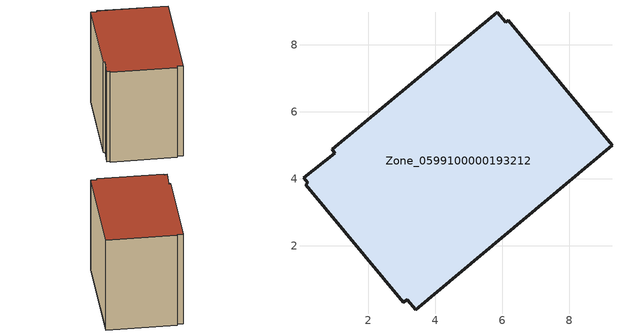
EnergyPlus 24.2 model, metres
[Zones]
Zone_0599100000193212
 floor ground (C_G): 0.92,4.88 5.84,8.98 6.11,8.67 6.18,8.73 9.27,5.01 3.42,0.09 3.16,0.4 3.04,0.32 0.13,3.82 0.2,3.88 0.07,4.03 1,4.77 z0
 wall outside (C_F): 3.42,0.09 9.27,5.01 6.18,8.73 6.11,8.67 5.84,8.98 0.92,4.88 1,4.77 0.07,4.03 0.2,3.88 0.13,3.82 3.04,0.32 3.16,0.4 3.42,0.09 z0:7.12
 roof outside (C_R): 5.84,8.98 0.92,4.88 1,4.77 0.07,4.03 0.2,3.88 0.13,3.82 3.04,0.32 3.16,0.4 3.42,0.09 9.27,5.01 6.18,8.73 6.11,8.67 z7.12
[BUILDING]
Pand.0599100000193212: North Axis=0; Terrain=City; Loads Convergence Tolerance Value=0.04; Temperature Convergence Tolerance Value=0.4; Solar Distribution=FullExterior; Maximum Number of Warmup Days=25; Minimum Number of Warmup Days=1
[Site:Location]
Rotterdam.The.Hague.AP_ZH_NLD Design_Conditions: Latitude=51.96; Longitude=4.45; Time Zone=1; Elevation=-4.5
[SITE:GROUNDTEMPERATURE:BUILDINGSURFACE]
18, 18, 18, 18, 18, 18, 18, 18, 18, 18, 18, 18
[MATERIAL] Thermal Absorptance=0.9; Solar Absorptance=0.7; Visible Absorptance=0.7
Name | Roughness | Thickness | Conductivity | Density | Specific Heat
G.TC.1946 | MediumSmooth | 0.15 | 1 | 540 | 1210
F.TC.1946 | Rough | 0.3 | 0.857143 | 1920 | 840
R.TC.1946 | MediumRough | 0.2 | 0.909091 | 1500 | 1000
[CONSTRUCTION]
C_G: G.TC.1946
C_F: F.TC.1946
C_R: R.TC.1946
[ZONE]
Zone_0599100000193212: Type=1; Multiplier=1; Ceiling Height=Autocalculate; Volume=Autocalculate; Floor Area=autocalculate; Part of Total Floor Area=Yes
[ZONEINFILTRATION:DESIGNFLOWRATE]
Infil_Zone_0599100000193212: Zone or ZoneList or Space or SpaceList=Zone_0599100000193212; Schedule=AlwaysOn; Design Flow Rate Calculation Method=Flow/Area; Flow Rate per Floor Area=0.003; Constant Term Coefficient=1; Temperature Term Coefficient=0; Velocity Term Coefficient=0; Velocity Squared Term Coefficient=0
[HVACTEMPLATE:ZONE:IDEALLOADSAIRSYSTEM]
Zone_0599100000193212: Maximum Heating Supply Air Temperature=50; Minimum Cooling Supply Air Temperature=13; Maximum Heating Supply Air Humidity Ratio=0.0156; Minimum Cooling Supply Air Humidity Ratio=0.0077; Heating Limit=NoLimit; Cooling Limit=NoLimit; Dehumidification Control Type=ConstantSensibleHeatRatio; Cooling Sensible Heat Ratio=0.7; Dehumidification Setpoint=60; Humidification Control Type=None; Humidification Setpoint=30; Outdoor Air Method=None; Outdoor Air Flow Rate per Person=0.00944; Outdoor Air Flow Rate per Zone Floor Area=0; Outdoor Air Flow Rate per Zone=0; Demand Controlled Ventilation Type=None; Outdoor Air Economizer Type=NoEconomizer; Heat Recovery Type=None; Sensible Heat Recovery Effectiveness=0.7; Latent Heat Recovery Effectiveness=0.65
[ZONECONTROL:THERMOSTAT]
ThermostatControl_Zone_0599100000193212: Zone or ZoneList=Zone_0599100000193212; Control Type Schedule=DualSetpointControlType; Control 1=Thermostat_Zone_0599100000193212; Temperature Difference Between Cutout And Setpoint=0
[THERMOSTATSETPOINT:DUALSETPOINT]
Thermostat_Zone_0599100000193212: Heating Setpoint Temperature Schedule=HeatingSetpoint_Zone_0599100000193212; Cooling Setpoint Temperature Schedule=CoolingSetpoint_Zone_0599100000193212
[SCHEDULE:COMPACT]
HeatingSetpoint_Zone_0599100000193212: Through: 12/31, For: AllDays, Until: 24:00, 21
CoolingSetpoint_Zone_0599100000193212: Through: 12/31, For: AllDays, Until: 24:00, 24
DualSetpointControlType: Through: 12/31, For: AllDays, Until: 24:00, 4
AlwaysOn: Through: 12/31, For: AllDays, Until: 24:00, 1
